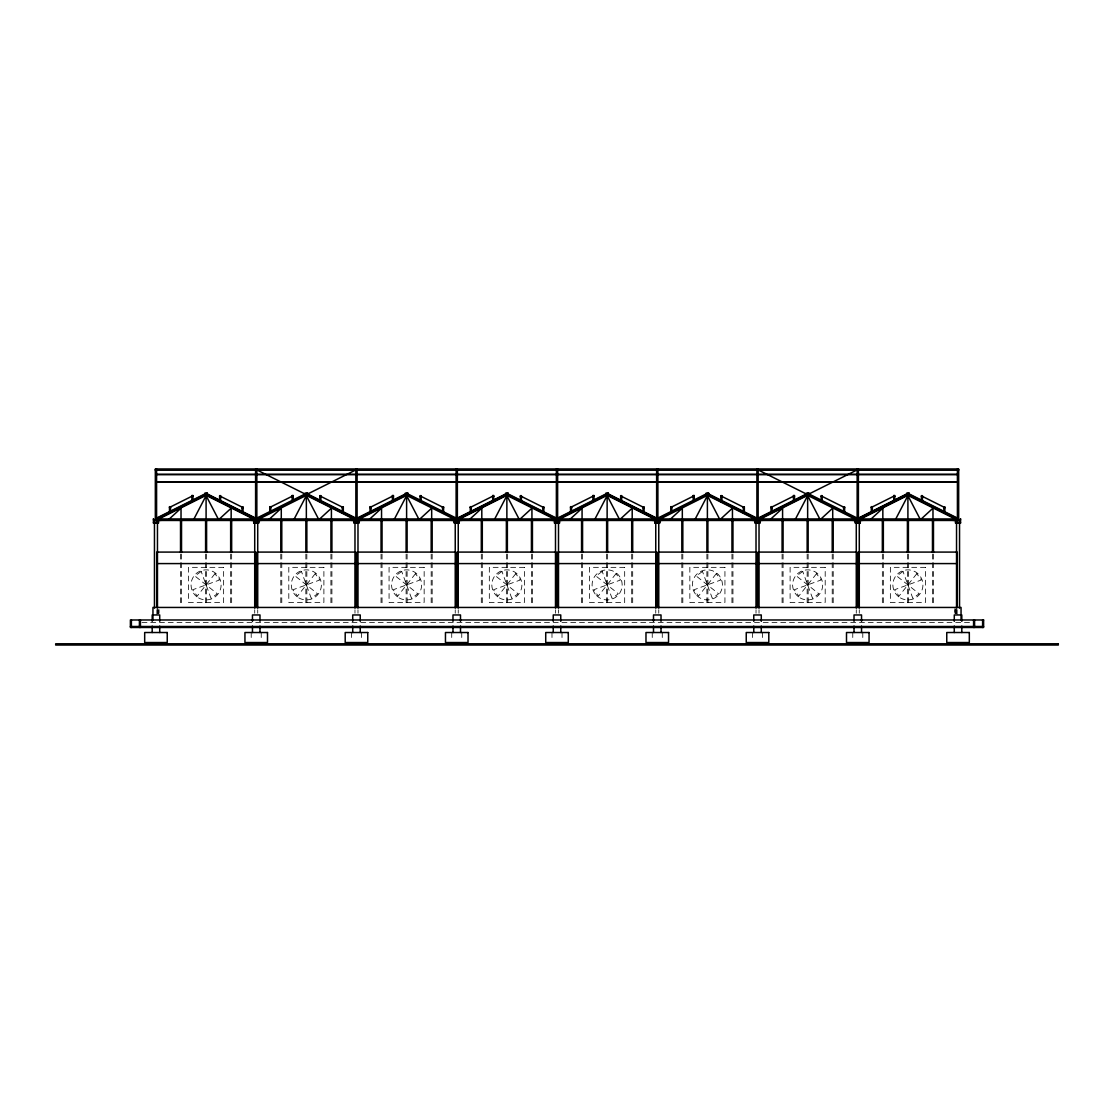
<?xml version="1.0" encoding="UTF-8"?>
<svg xmlns="http://www.w3.org/2000/svg" width="1114" height="1114" viewBox="0 0 1114 1114"><rect width="100%" height="100%" fill="white"/><g stroke="black" fill="none" stroke-linecap="round" stroke-linejoin="round"><path stroke-width="0.75" stroke-dasharray="5 3.75" d="M141.979 622.475L972.007 622.475M957.163 609.72L957.163 618.465M956.536 609.762L956.536 613.522M956.16 609.72L956.16 613.313M955.909 609.72L955.909 613.313M955.534 610.068L955.534 613.522M955.032 607.45L955.032 612.143M954.907 609.72L954.907 613.313M933.476 554.118L933.476 560.996M933.476 562.723L933.476 605.724M932.474 554.118L932.474 560.996M932.474 562.723L932.474 605.724M908.411 554.118L908.411 560.996M908.411 562.723L908.411 605.724M907.409 554.118L907.409 560.996M907.409 562.723L907.409 605.724M883.346 554.118L883.346 560.996M883.346 562.723L883.346 605.724M882.344 554.118L882.344 560.996M882.344 562.723L882.344 605.724M862.793 632.515L862.793 640.87M859.284 609.762L859.284 613.229M856.276 609.762L856.276 613.229M852.767 632.515L852.767 640.87M833.216 554.118L833.216 560.996M833.216 562.723L833.216 605.724M832.214 554.118L832.214 560.996M832.214 562.723L832.214 605.724M808.151 554.118L808.151 560.996M808.151 562.723L808.151 605.724M807.149 554.118L807.149 560.996M807.149 562.723L807.149 605.724M783.086 554.118L783.086 560.996M783.086 562.723L783.086 605.724M782.084 554.118L782.084 560.996M782.084 562.723L782.084 605.724M762.533 632.515L762.533 640.87M759.024 609.762L759.024 613.229M756.016 609.762L756.016 613.229M752.507 632.515L752.507 640.87M732.956 554.118L732.956 560.996M732.956 562.723L732.956 605.724M731.954 554.118L731.954 560.996M731.954 562.723L731.954 605.724M707.891 554.118L707.891 560.996M707.891 562.723L707.891 605.724M706.889 554.118L706.889 560.996M706.889 562.723L706.889 605.724M682.826 554.118L682.826 560.996M682.826 562.723L682.826 605.724M681.824 554.118L681.824 560.996M681.824 562.723L681.824 605.724M662.273 632.515L662.273 640.87M658.764 609.762L658.764 613.229M655.756 609.762L655.756 613.229M652.247 632.515L652.247 640.87M632.696 554.118L632.696 560.996M632.696 562.723L632.696 605.724M631.694 554.118L631.694 560.996M631.694 562.723L631.694 605.724M607.631 554.118L607.631 560.996M607.631 562.723L607.631 605.724M606.629 554.118L606.629 560.996M606.629 562.723L606.629 605.724M582.566 554.118L582.566 560.996M582.566 562.723L582.566 605.724M581.564 554.118L581.564 560.996M581.564 562.723L581.564 605.724M562.013 632.515L562.013 640.87M558.504 609.762L558.504 613.229M555.496 609.762L555.496 613.229M551.987 632.515L551.987 640.87M532.436 554.118L532.436 560.996M532.436 562.723L532.436 605.724M531.434 554.118L531.434 560.996M531.434 562.723L531.434 605.724M507.371 554.118L507.371 560.996M507.371 562.723L507.371 605.724M506.369 554.118L506.369 560.996M506.369 562.723L506.369 605.724M482.306 554.118L482.306 560.996M482.306 562.723L482.306 605.724M481.304 554.118L481.304 560.996M481.304 562.723L481.304 605.724M461.753 632.515L461.753 640.87M458.244 609.762L458.244 613.229M455.236 609.762L455.236 613.229M451.727 632.515L451.727 640.87M432.176 554.118L432.176 560.996M432.176 562.723L432.176 605.724M431.174 554.118L431.174 560.996M431.174 562.723L431.174 605.724M407.111 554.118L407.111 560.996M407.111 562.723L407.111 605.724M406.109 554.118L406.109 560.996M406.109 562.723L406.109 605.724M382.046 554.118L382.046 560.996M382.046 562.723L382.046 605.724M381.044 554.118L381.044 560.996M381.044 562.723L381.044 605.724M361.493 632.515L361.493 640.87M357.984 609.762L357.984 613.229M354.976 609.762L354.976 613.229M351.467 632.515L351.467 640.87M331.916 554.118L331.916 560.996M331.916 562.723L331.916 605.724M330.914 554.118L330.914 560.996M330.914 562.723L330.914 605.724M306.851 554.118L306.851 560.996M306.851 562.723L306.851 605.724M305.849 554.118L305.849 560.996M305.849 562.723L305.849 605.724M281.786 554.118L281.786 560.996M281.786 562.723L281.786 605.724M280.784 554.118L280.784 560.996M280.784 562.723L280.784 605.724M261.233 632.515L261.233 640.87M257.724 609.762L257.724 613.229M254.716 609.762L254.716 613.229M251.207 632.515L251.207 640.87M231.656 554.118L231.656 560.996M231.656 562.723L231.656 605.724M230.654 554.118L230.654 560.996M230.654 562.723L230.654 605.724M206.591 554.118L206.591 560.996M206.591 562.723L206.591 605.724M205.589 554.118L205.589 560.996M205.589 562.723L205.589 605.724M181.526 554.118L181.526 560.996M181.526 562.723L181.526 605.724M180.524 554.118L180.524 560.996M180.524 562.723L180.524 605.724M159.093 609.72L159.093 613.313M158.466 610.068L158.466 613.522M158.091 609.72L158.091 613.313M157.84 609.72L157.84 613.313M157.464 609.762L157.464 613.522M156.837 609.72L156.837 618.465M214.974 573.696L197.206 596.074L192.666 589.779L219.514 579.99L214.974 573.696M315.234 573.696L297.466 596.074L292.926 589.779L319.774 579.99L315.234 573.696M415.494 573.696L397.726 596.074L393.186 589.779L420.034 579.99L415.494 573.696M515.754 573.696L497.986 596.074L493.446 589.779L520.294 579.99L515.754 573.696M616.014 573.696L598.246 596.074L593.706 589.779L620.554 579.99L616.014 573.696M716.274 573.696L698.506 596.074L693.966 589.779L720.814 579.99L716.274 573.696M816.534 573.696L798.766 596.074L794.226 589.779L821.074 579.99L816.534 573.696M916.794 573.696L899.026 596.074L894.486 589.779L921.334 579.99L916.794 573.696M201.188 571.468L194.894 576.008L217.286 593.762L210.992 598.302L201.188 571.468M301.448 571.468L295.154 576.008L317.546 593.762L311.252 598.302L301.448 571.468M401.708 571.468L395.414 576.008L417.806 593.762L411.512 598.302L401.708 571.468M501.968 571.468L495.674 576.008L518.066 593.762L511.772 598.302L501.968 571.468M602.228 571.468L595.934 576.008L618.326 593.762L612.032 598.302L602.228 571.468M702.488 571.468L696.194 576.008L718.586 593.762L712.292 598.302L702.488 571.468M802.748 571.468L796.454 576.008L818.846 593.762L812.552 598.302L802.748 571.468M903.008 571.468L896.714 576.008L919.106 593.762L912.812 598.302L903.008 571.468M223.636 567.346L188.545 567.346L188.545 602.423L223.636 602.423L223.636 567.346M323.896 567.346L288.805 567.346L288.805 602.423L323.896 602.423L323.896 567.346M424.156 567.346L389.065 567.346L389.065 602.423L424.156 602.423L424.156 567.346M524.416 567.346L489.325 567.346L489.325 602.423L524.416 602.423L524.416 567.346M624.676 567.346L589.585 567.346L589.585 602.423L624.676 602.423L624.676 567.346M724.936 567.346L689.845 567.346L689.845 602.423L724.936 602.423L724.936 567.346M825.196 567.346L790.105 567.346L790.105 602.423L825.196 602.423L825.196 567.346M925.456 567.346L890.365 567.346L890.365 602.423L925.456 602.423L925.456 567.346M198.571 597.912A15.039 15.039 0 0 0 221.129 584.878A15.039 15.039 0 0 0 198.571 571.858A15.039 15.039 0 0 0 198.571 597.912M298.831 597.912A15.039 15.039 0 0 0 321.389 584.878A15.039 15.039 0 0 0 298.831 571.858A15.039 15.039 0 0 0 298.831 597.912M399.091 597.912A15.039 15.039 0 0 0 421.649 584.878A15.039 15.039 0 0 0 399.091 571.858A15.039 15.039 0 0 0 399.091 597.912M499.351 597.912A15.039 15.039 0 0 0 521.909 584.878A15.039 15.039 0 0 0 499.351 571.858A15.039 15.039 0 0 0 499.351 597.912M596.491 595.517A15.039 15.039 0 0 0 621.654 588.777A15.039 15.039 0 0 0 603.231 570.354A15.039 15.039 0 0 0 596.491 595.517M696.751 595.517A15.039 15.039 0 0 0 721.914 588.777A15.039 15.039 0 0 0 703.491 570.354A15.039 15.039 0 0 0 696.751 595.517M800.131 597.912A15.039 15.039 0 0 0 822.689 584.878A15.039 15.039 0 0 0 800.131 571.858A15.039 15.039 0 0 0 800.131 597.912M900.391 597.912A15.039 15.039 0 0 0 922.949 584.878A15.039 15.039 0 0 0 900.391 571.858A15.039 15.039 0 0 0 900.391 597.912"/><path stroke-width="1.5" d="M205.867 494.351L206.313 493.446L256.443 518.511L255.997 519.416L207.385 495.103M306.127 494.351L306.573 493.446L356.703 518.511L356.257 519.416L307.645 495.103M406.387 494.351L406.833 493.446L456.963 518.511L456.517 519.416L407.905 495.103M506.647 494.351L507.093 493.446L557.223 518.511L556.777 519.416M606.907 494.351L607.353 493.446L657.483 518.511L657.037 519.416M707.167 494.351L707.613 493.446L757.743 518.511L757.297 519.416L708.685 495.103M807.427 494.351L807.873 493.446L858.003 518.511L857.557 519.416L808.945 495.103M907.687 494.351L908.133 493.446L958.263 518.511L957.817 519.416L909.205 495.103M193.558 519.723L206.09 495.646L218.623 519.723L231.155 508.179L231.155 519.723M293.817 519.723L306.35 495.646L318.882 519.723L331.415 508.179L331.415 519.723M394.078 519.723L406.61 495.646L419.143 519.723L431.675 508.179L431.675 519.723M494.338 519.723L506.87 495.646L519.403 519.723L531.935 508.179L531.935 519.723M594.598 519.723L607.13 495.646L619.663 519.723L632.195 508.179L632.195 519.723M694.858 519.723L707.39 495.646L719.923 519.723L732.455 508.179L732.455 519.723M795.118 519.723L807.65 495.646L820.183 519.723L832.715 508.179L832.715 519.723M895.378 519.723L907.91 495.646L920.442 519.723L932.975 508.179L932.975 519.723M169.996 507.19L192.416 495.981M205.812 494.087L155.681 519.152L156.239 520.28L206.368 495.215M204.795 495.103L156.183 519.416L155.737 518.511L205.867 493.446L206.313 494.351M155.96 519.723L206.09 494.658L256.22 519.723L356.48 469.593M270.256 507.19L292.676 495.981M306.072 494.087L255.942 519.152L256.498 520.28L306.628 495.215M305.055 495.103L256.443 519.416L255.997 518.511L306.127 493.446L306.573 494.351M370.516 507.19L392.936 495.981M406.332 494.087L356.202 519.152L356.759 520.28L406.889 495.215M405.315 495.103L356.703 519.416L356.257 518.511L406.387 493.446L406.833 494.351M857.78 469.593L757.52 519.723L707.39 494.658L657.26 519.723L607.13 494.658L557 519.723L506.87 494.658L456.74 519.723L406.61 494.658L356.48 519.723L256.22 469.593M470.776 507.19L493.196 495.981M506.592 494.087L456.462 519.152L457.019 520.28L507.149 495.215M571.036 507.19L593.456 495.981M606.852 494.087L556.721 519.152L557.279 520.28L607.409 495.215M671.296 507.19L693.716 495.981M707.112 494.087L656.982 519.152L657.538 520.28L707.668 495.215M706.095 495.103L657.483 519.416L657.037 518.511L707.167 493.446L707.613 494.351M771.556 507.19L793.976 495.981M807.371 494.087L757.241 519.152L757.799 520.28L807.929 495.215M806.355 495.103L757.743 519.416L757.297 518.511L807.427 493.446L807.873 494.351M871.816 507.19L894.236 495.981M907.631 494.087L857.501 519.152L858.059 520.28L908.189 495.215M906.615 495.103L858.003 519.416L857.557 518.511L907.687 493.446L908.133 494.351M958.04 519.723L907.91 494.658L857.78 519.723L757.52 469.593M155.96 520.711L168.493 519.723L181.025 508.179L181.025 519.723M155.333 469.593L156.587 469.593M255.593 469.593L256.847 469.593M355.853 469.593L357.107 469.593M456.113 469.593L457.367 469.593M556.373 469.593L557.627 469.593M656.633 469.593L657.887 469.593M756.893 469.593L758.147 469.593M857.153 469.593L858.407 469.593M957.413 469.593L958.667 469.593M155.333 470.219L958.667 470.219M155.96 474.355L958.04 474.355M155.96 474.592L958.04 474.592M155.96 481.875L958.04 481.875M155.96 482.125L958.04 482.125M191.914 495.981L192.917 495.981M292.174 495.981L293.177 495.981M392.434 495.981L393.437 495.981M492.694 495.981L493.697 495.981M592.954 495.981L593.957 495.981M693.214 495.981L694.217 495.981M793.474 495.981L794.477 495.981M893.734 495.981L894.737 495.981M219.625 496.162L220.628 496.162M319.885 496.162L320.888 496.162M420.145 496.162L421.148 496.162M520.405 496.162L521.408 496.162M620.665 496.162L621.668 496.162M720.925 496.162L721.928 496.162M821.185 496.162L822.188 496.162M921.445 496.162L922.448 496.162M191.914 496.482L192.917 496.482M292.174 496.482L293.177 496.482M392.434 496.482L393.437 496.482M492.694 496.482L493.697 496.482M592.954 496.482L593.957 496.482M693.214 496.482L694.217 496.482M793.474 496.482L794.477 496.482M893.734 496.482L894.737 496.482M219.625 496.663L220.628 496.663M319.885 496.663L320.888 496.663M420.145 496.663L421.148 496.663M520.405 496.663L521.408 496.663M620.665 496.663L621.668 496.663M720.925 496.663L721.928 496.663M821.185 496.663L822.188 496.663M921.445 496.663L922.448 496.663M219.625 501.175L220.628 501.175M319.885 501.175L320.888 501.175M420.145 501.175L421.148 501.175M520.405 501.175L521.408 501.175M620.665 501.175L621.668 501.175M720.925 501.175L721.928 501.175M821.185 501.175L822.188 501.175M921.445 501.175L922.448 501.175M219.625 501.662L220.628 501.662M319.885 501.662L320.888 501.662M420.145 501.662L421.148 501.662M520.405 501.662L521.408 501.662M620.665 501.662L621.668 501.662M720.925 501.662L721.928 501.662M821.185 501.662L822.188 501.662M921.445 501.662L922.448 501.662M169.495 507.19L170.498 507.19M269.755 507.19L270.758 507.19M370.015 507.19L371.018 507.19M470.275 507.19L471.278 507.19M570.535 507.19L571.538 507.19M670.795 507.19L671.798 507.19M771.055 507.19L772.058 507.19M871.315 507.19L872.318 507.19M242.044 507.357L243.047 507.357M342.304 507.357L343.307 507.357M442.564 507.357L443.567 507.357M542.824 507.357L543.827 507.357M643.084 507.357L644.087 507.357M743.344 507.357L744.347 507.357M843.604 507.357L844.607 507.357M943.864 507.357L944.867 507.357M169.495 507.692L170.498 507.692M242.044 507.859L243.047 507.859M269.755 507.692L270.758 507.692M342.304 507.859L343.307 507.859M370.015 507.692L371.018 507.692M442.564 507.859L443.567 507.859M470.275 507.692L471.278 507.692M542.824 507.859L543.827 507.859M570.535 507.692L571.538 507.692M643.084 507.859L644.087 507.859M670.795 507.692L671.798 507.692M743.344 507.859L744.347 507.859M771.055 507.692L772.058 507.692M843.604 507.859L844.607 507.859M871.315 507.692L872.318 507.692M943.864 507.859L944.867 507.859M242.044 512.37L243.047 512.37M342.304 512.37L343.307 512.37M442.564 512.37L443.567 512.37M542.824 512.37L543.827 512.37M643.084 512.37L644.087 512.37M743.344 512.37L744.347 512.37M843.604 512.37L844.607 512.37M943.864 512.37L944.867 512.37M242.044 512.872L243.047 512.872M342.304 512.872L343.307 512.872M442.564 512.872L443.567 512.872M542.824 512.872L543.827 512.872M643.084 512.872L644.087 512.872M743.344 512.872L744.347 512.872M843.604 512.872L844.607 512.872M943.864 512.872L944.867 512.872M156.461 520.224L255.719 520.224M256.721 520.224L355.979 520.224M356.981 520.224L456.239 520.224M457.241 520.224L556.499 520.224M557.501 520.224L656.759 520.224M657.761 520.224L757.019 520.224M758.021 520.224L857.279 520.224M858.281 520.224L957.539 520.224M153.454 522.466L158.466 522.466M253.714 522.466L258.727 522.466M353.974 522.466L358.987 522.466M454.233 522.466L459.247 522.466M554.494 522.466L559.507 522.466M654.754 522.466L659.767 522.466M755.014 522.466L760.026 522.466M855.274 522.466L860.286 522.466M955.534 522.466L960.547 522.466M156.712 563.587L255.468 563.587M256.972 563.587L355.728 563.587M357.232 563.587L455.988 563.587M457.492 563.587L556.248 563.587M557.752 563.587L656.508 563.587M658.012 563.587L756.768 563.587M758.272 563.587L857.028 563.587M858.532 563.587L957.288 563.587M130.394 626.486L983.606 626.486M945.508 519.723L958.04 520.711M845.248 519.723L857.78 520.711L870.312 519.723L882.845 508.179L882.845 519.723M744.988 519.723L757.52 520.711L770.053 519.723L782.585 508.179L782.585 519.723M644.728 519.723L657.26 520.711L669.793 519.723L682.325 508.179L682.325 519.723M544.467 519.723L557 520.711L569.533 519.723L582.065 508.179L582.065 519.723M444.208 519.723L456.74 520.711L469.273 519.723L481.805 508.179L481.805 519.723M343.947 519.723L356.48 520.711L369.013 519.723L381.545 508.179L381.545 519.723M243.688 519.723L256.22 520.711L268.752 519.723L281.285 508.179L281.285 519.723M921.946 496.162L944.366 507.357M908.189 494.087L958.319 519.152L957.761 520.28L907.631 495.215M821.686 496.162L844.106 507.357M807.929 494.087L858.059 519.152L857.501 520.28L807.371 495.215M721.426 496.162L743.846 507.357M707.668 494.087L757.799 519.152L757.241 520.28L707.112 495.215M621.166 496.162L643.586 507.357M607.409 494.087L657.538 519.152L656.982 520.28L606.852 495.215M520.906 496.162L543.326 507.357M507.149 494.087L557.279 519.152L556.721 520.28L506.592 495.215M420.646 496.162L443.066 507.357M406.889 494.087L457.019 519.152L456.462 520.28L406.332 495.215M320.386 496.162L342.806 507.357M306.628 494.087L356.759 519.152L356.202 520.28L306.072 495.215M220.126 496.162L242.546 507.357M206.368 494.087L256.498 519.152L255.942 520.28L205.812 495.215M607.353 494.351L606.907 493.446L556.777 518.511L557.223 519.416M507.093 494.351L506.647 493.446L456.517 518.511L456.963 519.416M982.604 619.983L982.604 627.488M974.583 619.983L974.583 627.488M973.58 619.983L973.58 627.488M961.8 621.347L961.8 614.956L954.28 614.956L954.28 621.347M961.8 626.124L961.8 632.515M961.048 619.983L961.048 607.45L152.952 607.45L152.952 619.983M960.045 522.466L960.547 518.706L960.547 523.232L955.534 523.232L955.534 518.706L956.035 522.466M959.544 608.035L959.544 519.723L154.456 519.723L154.456 608.035M958.667 519.723L958.667 468.966L155.333 468.966L155.333 519.723M958.04 468.966L958.04 470.219M957.413 468.966L957.413 519.723M957.288 607.45L957.288 552.084L858.532 552.084L858.532 607.45M956.536 519.723L956.536 608.035M954.28 626.124L954.28 632.515M944.867 513.373L944.867 506.856L943.864 506.856L943.864 511.493M933.476 519.723L933.476 552.405M932.474 519.723L932.474 552.405M922.448 502.163L922.448 495.646L921.445 495.646L921.445 500.283M908.411 519.723L908.411 552.405M907.91 494.658L907.91 519.723M907.409 519.723L907.409 552.405M894.737 500.116L894.737 495.479L893.734 495.479L893.734 501.996M883.346 519.723L883.346 552.405M882.344 519.723L882.344 552.405M872.318 511.312L872.318 506.689L871.315 506.689L871.315 513.206M861.54 621.347L861.54 614.956L854.02 614.956L854.02 621.347M861.54 626.124L861.54 632.515M859.785 522.466L860.286 518.706L860.286 523.232L855.274 523.232L855.274 518.706L855.775 522.466M859.284 519.723L859.284 608.035M858.407 468.966L858.407 519.723M857.78 518.971L857.78 520.461M857.153 468.966L857.153 519.723M857.028 607.45L857.028 552.084L758.272 552.084L758.272 607.45M856.276 519.723L856.276 608.035M854.02 626.124L854.02 632.515M844.607 513.373L844.607 506.856L843.604 506.856L843.604 511.493M833.216 519.723L833.216 552.405M832.214 519.723L832.214 552.405M822.188 502.163L822.188 495.646L821.185 495.646L821.185 500.283M808.151 519.723L808.151 552.405M807.65 494.658L807.65 519.723M807.149 519.723L807.149 552.405M794.477 500.116L794.477 495.479L793.474 495.479L793.474 501.996M783.086 519.723L783.086 552.405M782.084 519.723L782.084 552.405M772.058 511.312L772.058 506.689L771.055 506.689L771.055 513.206M761.28 621.347L761.28 614.956L753.76 614.956L753.76 621.347M761.28 626.124L761.28 632.515M759.525 522.466L760.026 518.706L760.026 523.232L755.014 523.232L755.014 518.706L755.515 522.466M759.024 519.723L759.024 608.035M758.147 468.966L758.147 519.723M757.52 518.971L757.52 520.461M756.893 468.966L756.893 519.723M756.768 607.45L756.768 552.084L658.012 552.084L658.012 607.45M756.016 519.723L756.016 608.035M753.76 626.124L753.76 632.515M744.347 513.373L744.347 506.856L743.344 506.856L743.344 511.493M732.956 519.723L732.956 552.405M731.954 519.723L731.954 552.405M721.928 502.163L721.928 495.646L720.925 495.646L720.925 500.283M707.891 519.723L707.891 552.405M707.39 494.658L707.39 519.723M706.889 519.723L706.889 552.405M694.217 500.116L694.217 495.479L693.214 495.479L693.214 501.996M682.826 519.723L682.826 552.405M681.824 519.723L681.824 552.405M671.798 511.312L671.798 506.689L670.795 506.689L670.795 513.206M661.02 621.347L661.02 614.956L653.5 614.956L653.5 621.347M661.02 626.124L661.02 632.515M659.265 522.466L659.767 518.706L659.767 523.232L654.754 523.232L654.754 518.706L655.255 522.466M658.764 519.723L658.764 608.035M657.887 468.966L657.887 519.723M657.26 518.971L657.26 520.461M656.633 468.966L656.633 519.723M656.508 607.45L656.508 552.084L557.752 552.084L557.752 607.45M655.756 519.723L655.756 608.035M653.5 626.124L653.5 632.515M644.087 513.373L644.087 506.856L643.084 506.856L643.084 511.493M632.696 519.723L632.696 552.405M631.694 519.723L631.694 552.405M621.668 502.163L621.668 495.646L620.665 495.646L620.665 500.283M607.631 519.723L607.631 552.405M607.13 494.658L607.13 519.723M606.629 519.723L606.629 552.405M593.957 500.116L593.957 495.479L592.954 495.479L592.954 501.996M582.566 519.723L582.566 552.405M581.564 519.723L581.564 552.405M571.538 511.312L571.538 506.689L570.535 506.689L570.535 513.206M560.76 621.347L560.76 614.956L553.24 614.956L553.24 621.347M560.76 626.124L560.76 632.515M559.005 522.466L559.507 518.706L559.507 523.232L554.494 523.232L554.494 518.706L554.995 522.466M558.504 519.723L558.504 608.035M557.627 468.966L557.627 519.723M557 518.971L557 520.461M556.373 468.966L556.373 519.723M556.248 607.45L556.248 552.084L457.492 552.084L457.492 607.45M555.496 519.723L555.496 608.035M553.24 626.124L553.24 632.515M543.827 513.373L543.827 506.856L542.824 506.856L542.824 511.493M532.436 519.723L532.436 552.405M531.434 519.723L531.434 552.405M521.408 502.163L521.408 495.646L520.405 495.646L520.405 500.283M507.371 519.723L507.371 552.405M506.87 494.658L506.87 519.723M506.369 519.723L506.369 552.405M493.697 500.116L493.697 495.479L492.694 495.479L492.694 501.996M482.306 519.723L482.306 552.405M481.304 519.723L481.304 552.405M471.278 511.312L471.278 506.689L470.275 506.689L470.275 513.206M460.5 621.347L460.5 614.956L452.98 614.956L452.98 621.347M460.5 626.124L460.5 632.515M458.745 522.466L459.247 518.706L459.247 523.232L454.233 523.232L454.233 518.706L454.735 522.466M458.244 519.723L458.244 608.035M457.367 468.966L457.367 519.723M456.74 518.971L456.74 520.461M456.113 468.966L456.113 519.723M455.988 607.45L455.988 552.084L357.232 552.084L357.232 607.45M455.236 519.723L455.236 608.035M452.98 626.124L452.98 632.515M443.567 513.373L443.567 506.856L442.564 506.856L442.564 511.493M432.176 519.723L432.176 552.405M431.174 519.723L431.174 552.405M421.148 502.163L421.148 495.646L420.145 495.646L420.145 500.283M407.111 519.723L407.111 552.405M406.61 494.658L406.61 519.723M406.109 519.723L406.109 552.405M393.437 500.116L393.437 495.479L392.434 495.479L392.434 501.996M382.046 519.723L382.046 552.405M381.044 519.723L381.044 552.405M371.018 511.312L371.018 506.689L370.015 506.689L370.015 513.206M360.24 621.347L360.24 614.956L352.72 614.956L352.72 621.347M360.24 626.124L360.24 632.515M358.485 522.466L358.987 518.706L358.987 523.232L353.974 523.232L353.974 518.706L354.475 522.466M357.984 519.723L357.984 608.035M357.107 468.966L357.107 519.723M356.48 518.971L356.48 520.461M355.853 468.966L355.853 519.723M355.728 607.45L355.728 552.084L256.972 552.084L256.972 607.45M354.976 519.723L354.976 608.035M352.72 626.124L352.72 632.515M343.307 513.373L343.307 506.856L342.304 506.856L342.304 511.493M331.916 519.723L331.916 552.405M330.914 519.723L330.914 552.405M320.888 502.163L320.888 495.646L319.885 495.646L319.885 500.283M306.851 519.723L306.851 552.405M306.35 494.658L306.35 519.723M305.849 519.723L305.849 552.405M293.177 500.116L293.177 495.479L292.174 495.479L292.174 501.996M281.786 519.723L281.786 552.405M280.784 519.723L280.784 552.405M270.758 511.312L270.758 506.689L269.755 506.689L269.755 513.206M259.98 621.347L259.98 614.956L252.46 614.956L252.46 621.347M259.98 626.124L259.98 632.515M258.225 522.466L258.727 518.706L258.727 523.232L253.714 523.232L253.714 518.706L254.215 522.466M257.724 519.723L257.724 608.035M256.847 468.966L256.847 519.723M256.22 518.971L256.22 520.461M255.593 468.966L255.593 519.723M255.468 607.45L255.468 552.084L156.712 552.084L156.712 607.45M254.716 519.723L254.716 608.035M252.46 626.124L252.46 632.515M243.047 513.373L243.047 506.856L242.044 506.856L242.044 511.493M231.656 519.723L231.656 552.405M230.654 519.723L230.654 552.405M220.628 502.163L220.628 495.646L219.625 495.646L219.625 500.283M206.591 519.723L206.591 552.405M206.09 494.658L206.09 519.723M205.589 519.723L205.589 552.405M192.917 500.116L192.917 495.479L191.914 495.479L191.914 501.996M181.526 519.723L181.526 552.405M180.524 519.723L180.524 552.405M170.498 511.312L170.498 506.689L169.495 506.689L169.495 513.206M159.72 621.347L159.72 614.956L152.2 614.956L152.2 621.347M159.72 626.124L159.72 632.515M157.965 522.466L158.466 518.706L158.466 523.232L153.454 523.232L153.454 518.706L153.955 522.466M157.464 519.723L157.464 608.035M156.587 468.966L156.587 519.723M155.96 468.966L155.96 470.219M152.2 626.124L152.2 632.515M140.42 619.983L140.42 627.488M139.417 619.983L139.417 627.488M131.396 619.983L131.396 627.488M207.343 493.14L204.837 493.14L204.837 495.646L207.343 495.646L207.343 493.14M307.603 493.14L305.097 493.14L305.097 495.646L307.603 495.646L307.603 493.14M407.863 493.14L405.357 493.14L405.357 495.646L407.863 495.646L407.863 493.14M508.123 493.14L505.617 493.14L505.617 495.646L508.123 495.646L508.123 493.14M608.383 493.14L605.877 493.14L605.877 495.646L608.383 495.646L608.383 493.14M708.643 493.14L706.137 493.14L706.137 495.646L708.643 495.646L708.643 493.14M808.903 493.14L806.397 493.14L806.397 495.646L808.903 495.646L808.903 493.14M909.163 493.14L906.657 493.14L906.657 495.646L909.163 495.646L909.163 493.14M958.04 518.971L155.96 518.971L155.96 520.461L958.04 520.461L958.04 518.971M983.606 619.983L130.394 619.983L130.394 627.488L983.606 627.488L983.606 619.983M167.239 632.515L144.681 632.515L144.681 642.541L167.239 642.541L167.239 632.515M267.499 632.515L244.941 632.515L244.941 642.541L267.499 642.541L267.499 632.515M367.759 632.515L345.201 632.515L345.201 642.541L367.759 642.541L367.759 632.515M468.019 632.515L445.461 632.515L445.461 642.541L468.019 642.541L468.019 632.515M568.279 632.515L545.721 632.515L545.721 642.541L568.279 642.541L568.279 632.515M668.539 632.515L645.981 632.515L645.981 642.541L668.539 642.541L668.539 632.515M768.799 632.515L746.241 632.515L746.241 642.541L768.799 642.541L768.799 632.515M869.059 632.515L846.501 632.515L846.501 642.541L869.059 642.541L869.059 632.515M969.319 632.515L946.761 632.515L946.761 642.541L969.319 642.541L969.319 632.515M1058.3 643.781L55.7 643.781L55.7 645.034L1058.3 645.034L1058.3 643.781"/></g></svg>
